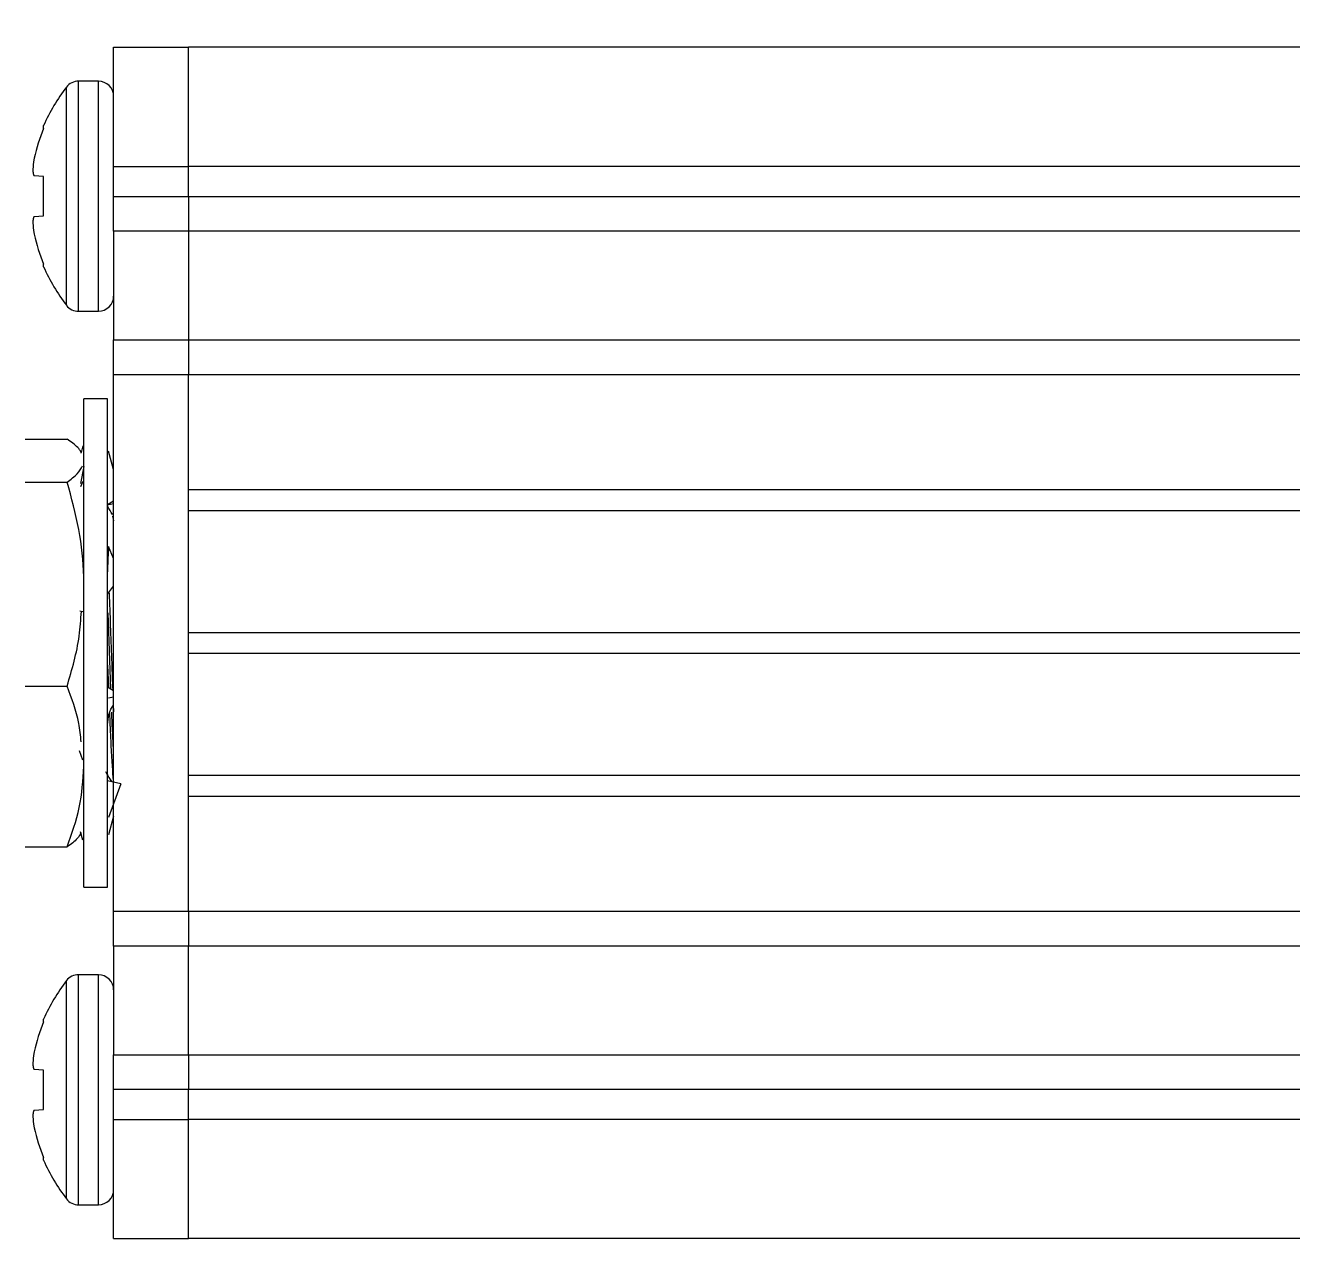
# Paper-space layout 'Inside Dim' of a CAD drawing. Header units: inches. Extents: x 0.04 to 7.3, y 0.02 to 5.63.
# Drawn here: x 0.796 to 1.858, y 1.381 to 2.399 of the extents above; entities that cross this region are included whole.
import ezdxf

# ---------------------------------------------------------------- set-up
doc = ezdxf.new("R2010")
doc.units = ezdxf.units.IN
doc.header["$MEASUREMENT"] = 0
doc.styles.add('SLDTEXTSTYLE0', font='TXT', dxfattribs={"width": 0.75})
doc.dimstyles.new('SLDDIMSTYLE0', dxfattribs={"dimtxt": 0.091864, "dimasz": 0.104, "dimexe": 0, "dimexo": 0.0625, "dimgap": 0.022966, "dimtad": 0, "dimtih": 1, "dimtoh": 1, "dimrnd": 1e-09, "dimzin": 12, "dimdsep": 46, "dimtxsty": 'SLDTEXTSTYLE0', "dimsah": 1, "dimcen": 0.09, "dimadec": 0, "dimazin": 3, "dimtfac": 1, "dimtofl": 0, "dimtmove": 0, "dimatfit": 3, "dimfxl": 1, "dimfrac": 2, "dimtolj": 1, "dimtzin": 12, "dimarcsym": 0})

# ---------------------------------------------------------------- blocks, each defined once
blk = doc.blocks.new('_D_7')
at = {"color": 7, "linetype": 'Continuous', "lineweight": 0, "ltscale": 0.666667}
for p, q in [((0.9328, 2.4144), (0.9328, 3.0783)), ((3.3128, 2.4144), (3.3128, 3.0783)), ((0.9328, 2.9949), (1.8203, 2.9949)), ((1.9297, 2.9942), (1.9017, 2.9942)), ((1.9017, 2.9942), (1.9017, 2.8484)), ((2.3969, 2.9942), (2.4249, 2.9942)), ((2.4249, 2.9942), (2.4249, 2.8484)), ((3.3128, 2.9949), (2.5063, 2.9949)), ((1.9017, 2.8484), (1.9297, 2.8484)), ((2.4249, 2.8484), (2.3969, 2.8484))]:
    blk.add_line(p, q, dxfattribs=at)
for points in [[(0.9328, 2.9949), (1.0368, 2.9776), (1.0368, 3.0123)], [(3.3128, 2.9949), (3.2088, 3.0123), (3.2088, 2.9776)]]:
    blk.add_solid(points, dxfattribs=at)
at = {"color": 7, "linetype": 'Continuous', "lineweight": 0, "ltscale": 0.666667, "char_height": 0.09186, "attachment_point": 1, "style": 'SLDTEXTSTYLE0'}
for s, insert in [('2.38in', (1.9949, 3.1313)), ('60.5mm', (1.9297, 2.9668))]:
    blk.add_mtext(s, dxfattribs=dict(at, insert=insert))

psp = doc.layouts.new('Inside Dim')

# ---------------------------------------------------------------- linework, layer by layer
at = {"color": 7, "linetype": 'Continuous', "lineweight": 15, "ltscale": 0.666667}
for p, q in [((0.8698, 2.3811), (0.9328, 2.3811)), ((0.8698, 2.2811), (0.8698, 2.3811)), ((0.9328, 2.2811), (0.9328, 2.3811)), ((3.3128, 2.3811), (0.9328, 2.3811)), ((0.8571, 2.3526), (0.8404, 2.3526)), ((0.8111, 2.313), (0.8111, 2.3153)), ((0.8033, 2.2879), (0.803, 2.2866)), ((0.8698, 2.2811), (0.9328, 2.2811)), ((0.8698, 2.2559), (0.8698, 2.2811)), ((0.9328, 2.2559), (0.9328, 2.2811)), ((3.3128, 2.2811), (0.9328, 2.2811)), ((0.803, 2.2735), (0.8033, 2.2732)), ((0.8111, 2.2725), (0.8033, 2.2732)), ((0.8111, 2.2396), (0.8111, 2.2725)), ((0.8698, 2.2559), (0.9328, 2.2559)), ((0.8698, 2.2267), (0.8698, 2.2559)), ((0.9328, 2.2559), (0.9328, 2.2267)), ((0.9328, 2.2559), (3.3128, 2.2559)), ((0.8033, 2.239), (0.803, 2.2387)), ((0.8033, 2.239), (0.8111, 2.2396)), ((0.803, 2.2255), (0.8033, 2.2242)), ((0.9328, 2.2267), (0.8698, 2.2267)), ((0.8698, 2.2267), (0.8698, 2.1354)), ((0.9328, 2.2267), (0.9328, 2.1354)), ((3.3128, 2.2267), (0.9328, 2.2267)), ((0.8111, 2.1969), (0.8111, 2.1992)), ((0.8404, 2.1596), (0.8571, 2.1596)), ((0.8698, 2.1354), (0.9328, 2.1354)), ((0.8698, 2.1062), (0.8698, 2.1354)), ((0.9328, 2.1354), (0.9328, 2.1062)), ((0.9328, 2.1354), (3.3128, 2.1354)), ((0.9328, 2.1062), (0.8698, 2.1062)), ((0.8698, 1.6559), (0.8698, 2.1062)), ((0.9328, 1.6559), (0.9328, 2.1062)), ((3.3128, 2.1062), (0.9328, 2.1062)), ((0.9328, 2.0097), (0.9328, 2.1062)), ((0.8648, 2.0861), (0.8448, 2.0861)), ((0.8448, 1.9477), (0.8448, 2.0861)), ((0.8648, 1.9477), (0.8648, 2.0861)), ((0.7958, 2.0522), (0.8309, 2.0522)), ((0.8441, 2.0465), (0.8426, 2.041)), ((0.8698, 2.0266), (0.8656, 2.042)), ((0.8448, 2.0293), (0.8421, 2.0148)), ((0.7958, 2.0161), (0.8309, 2.0161)), ((0.8441, 2.0166), (0.8422, 2.0121)), ((3.3128, 2.0097), (0.9328, 2.0097)), ((0.8648, 1.9973), (0.8698, 2.0004)), ((0.8698, 1.9979), (0.8648, 1.9967)), ((0.8698, 1.9891), (0.8687, 1.9891)), ((0.8688, 1.9876), (0.8698, 1.9837)), ((0.9328, 1.9924), (3.3128, 1.9924)), ((0.9328, 1.8897), (0.9328, 1.9924)), ((0.8698, 1.9519), (0.8656, 1.9621)), ((0.8448, 1.6761), (0.8448, 1.9477)), ((0.8648, 1.6761), (0.8648, 1.9477)), ((0.8648, 1.922), (0.8698, 1.9288)), ((0.8441, 1.9073), (0.8414, 1.9079)), ((3.3128, 1.8897), (0.9328, 1.8897)), ((0.9328, 1.8724), (3.3128, 1.8724)), ((0.9328, 1.7697), (0.9328, 1.8724)), ((0.7958, 1.8449), (0.8309, 1.8449)), ((0.8698, 1.8409), (0.8648, 1.8441)), ((0.8698, 1.8357), (0.8656, 1.8347)), ((0.8697, 1.829), (0.8698, 1.8292)), ((0.8441, 1.7827), (0.8412, 1.7906)), ((0.8448, 1.7774), (0.8448, 1.7821)), ((0.876, 1.7628), (0.8648, 1.7654)), ((3.3128, 1.7697), (0.9328, 1.7697)), ((0.876, 1.7628), (0.8656, 1.7345)), ((0.9328, 1.7524), (3.3128, 1.7524)), ((0.9328, 1.6559), (0.9328, 1.7524)), ((0.8698, 1.7356), (0.8656, 1.7201)), ((0.8441, 1.7156), (0.8422, 1.7225)), ((0.7958, 1.7099), (0.8309, 1.7099)), ((0.8448, 1.6761), (0.8648, 1.6761)), ((0.8698, 1.6559), (0.9328, 1.6559)), ((0.8698, 1.6267), (0.8698, 1.6559)), ((0.9328, 1.6559), (0.9328, 1.6267)), ((0.9328, 1.6559), (3.3128, 1.6559)), ((0.9328, 1.6267), (0.8698, 1.6267)), ((0.8698, 1.6267), (0.8698, 1.5354)), ((0.9328, 1.5354), (0.9328, 1.6267)), ((3.3128, 1.6267), (0.9328, 1.6267)), ((0.8571, 1.6026), (0.8404, 1.6026)), ((0.8111, 1.563), (0.8111, 1.5653)), ((0.8033, 1.5379), (0.803, 1.5366)), ((0.8698, 1.5354), (0.9328, 1.5354)), ((0.8698, 1.5062), (0.8698, 1.5354)), ((0.9328, 1.5354), (0.9328, 1.5062)), ((0.9328, 1.5354), (3.3128, 1.5354)), ((0.803, 1.5235), (0.8033, 1.5232)), ((0.8111, 1.5225), (0.8033, 1.5232)), ((0.8111, 1.4896), (0.8111, 1.5225)), ((0.9328, 1.5062), (0.8698, 1.5062)), ((0.8698, 1.4811), (0.8698, 1.5062)), ((0.9328, 1.4811), (0.9328, 1.5062)), ((3.3128, 1.5062), (0.9328, 1.5062)), ((0.8033, 1.489), (0.803, 1.4887)), ((0.8033, 1.489), (0.8111, 1.4896)), ((0.8698, 1.4811), (0.9328, 1.4811)), ((0.8698, 1.3811), (0.8698, 1.4811)), ((0.9328, 1.3811), (0.9328, 1.4811)), ((3.3128, 1.4811), (0.9328, 1.4811)), ((0.803, 1.4755), (0.8033, 1.4742)), ((0.8111, 1.4469), (0.8111, 1.4492)), ((0.8404, 1.4096), (0.8571, 1.4096)), ((0.8698, 1.3811), (0.9328, 1.3811)), ((3.3128, 1.3811), (0.9328, 1.3811))]:
    psp.add_line(p, q, dxfattribs=at)
at = {"color": 155, "linetype": 'Continuous', "lineweight": 15, "ltscale": 0.666667}
for p, q in [((0.8404, 2.1596), (0.8404, 2.3526)), ((0.8571, 2.1596), (0.8571, 2.3526)), ((0.8303, 2.1645), (0.8303, 2.3476)), ((0.8648, 1.8625), (0.8656, 1.8436)), ((0.8696, 1.8294), (0.8698, 1.8232)), ((0.8303, 1.4145), (0.8303, 1.5976)), ((0.8404, 1.4096), (0.8404, 1.6026)), ((0.8571, 1.4096), (0.8571, 1.6026))]:
    psp.add_line(p, q, dxfattribs=at)
at = {"color": 7, "linetype": 'Continuous', "lineweight": 15, "ltscale": 0.444444}
for centre, radius, start, end in [((0.8404, 2.3398), 0.0128, 90, 142.0475), ((0.8571, 2.3398), 0.0128, 0, 90), ((0.9478, 2.2561), 0.1489, 142.0475, 156.57), ((0.9491, 2.2561), 0.1493, 157.6085, 167.6842), ((0.9273, 2.2668), 0.1258, 170.9434, 174.5667), ((0.8275, 2.2826), 0.0261, 192.754, 200.4597), ((0.8275, 2.2295), 0.0261, 159.5403, 167.246), ((0.9273, 2.2453), 0.1258, 185.4333, 189.0566), ((0.9491, 2.256), 0.1493, 192.3158, 202.3915), ((0.9478, 2.2561), 0.1489, 203.43, 217.9525), ((0.8571, 2.1723), 0.0128, 270, 0), ((0.8404, 2.1723), 0.0128, 217.9525, 270), ((0.9478, 1.5061), 0.1489, 142.0475, 156.57), ((0.8404, 1.5898), 0.0128, 90, 142.0475), ((0.8571, 1.5898), 0.0128, 0, 90), ((0.9491, 1.5061), 0.1493, 157.6085, 167.6842), ((0.9273, 1.5168), 0.1258, 170.9434, 174.5667), ((0.8275, 1.5326), 0.0261, 192.754, 200.4597), ((0.8275, 1.4795), 0.0261, 159.5403, 167.246), ((0.9273, 1.4953), 0.1258, 185.4333, 189.0566), ((0.9491, 1.506), 0.1493, 192.3158, 202.3915), ((0.9478, 1.5061), 0.1489, 203.43, 217.9525), ((0.8404, 1.4223), 0.0128, 217.9525, 270), ((0.8571, 1.4223), 0.0128, 270, 0)]:
    psp.add_arc(centre, radius, start, end, dxfattribs=at)
at = {"color": 7, "linetype": 'Continuous', "lineweight": 15, "ltscale": 0.666667}
for points, knots in [([(0.802, 2.2787), (0.802, 2.2784), (0.802, 2.2777), (0.802, 2.2771), (0.802, 2.2769), (0.802, 2.2768)], [0, 0, 0, 0, 0.427373, 0.85477, 1, 1, 1, 1]), ([(0.802, 2.2353), (0.802, 2.2351), (0.802, 2.2347), (0.802, 2.234), (0.802, 2.2335), (0.802, 2.2334)], [0, 0, 0, 0, 0.427373, 0.85477, 1, 1, 1, 1]), ([(0.8427, 2.0405), (0.8426, 2.0408), (0.8418, 2.0436), (0.8373, 2.0475), (0.8325, 2.0511), (0.8309, 2.0522)], [0, 0, 0, 0, 0.077204, 0.697338, 1, 1, 1, 1]), ([(0.8309, 2.0161), (0.834, 2.0184), (0.8401, 2.0229), (0.8426, 2.0275), (0.8439, 2.0298)], [0, 0, 0, 0, 0.5085, 1, 1, 1, 1]), ([(0.8448, 1.9361), (0.8448, 1.9363), (0.8446, 1.9497), (0.8416, 1.9768), (0.8345, 2.0029), (0.8309, 2.0161)], [0, 0, 0, 0, 0.005765, 0.498327, 1, 1, 1, 1]), ([(0.8688, 1.9888), (0.8675, 1.9911), (0.8662, 1.9934), (0.8649, 1.9957), (0.8648, 1.9957)], [0, 0, 0, 0, 0.980595, 1, 1, 1, 1]), ([(0.8656, 1.9621), (0.8652, 1.9558), (0.8648, 1.9489), (0.8648, 1.9416), (0.8648, 1.9409)], [0, 0, 0, 0, 0.902243, 1, 1, 1, 1]), ([(0.8309, 1.8449), (0.835, 1.8588), (0.841, 1.8794), (0.8424, 1.9007), (0.8428, 1.9076)], [0, 0, 0, 0, 0.673438, 1, 1, 1, 1]), ([(0.8665, 1.8638), (0.8668, 1.8566), (0.867, 1.8493), (0.8673, 1.8426), (0.8673, 1.8425)], [0, 0, 0, 0, 0.98315, 1, 1, 1, 1]), ([(0.8427, 1.7982), (0.8421, 1.8033), (0.8405, 1.8192), (0.8347, 1.8345), (0.8309, 1.8449)], [0, 0, 0, 0, 0.325466, 1, 1, 1, 1]), ([(0.8648, 1.8124), (0.8651, 1.8155), (0.8655, 1.8226), (0.8682, 1.8267), (0.8697, 1.829)], [0, 0, 0, 0, 0.434765, 1, 1, 1, 1]), ([(0.8309, 1.7099), (0.8348, 1.7209), (0.8427, 1.743), (0.8441, 1.7659), (0.8448, 1.7774)], [0, 0, 0, 0, 0.495458, 1, 1, 1, 1]), ([(0.863, 1.7733), (0.8643, 1.7711), (0.8659, 1.7682), (0.8676, 1.7653), (0.868, 1.7647)], [0, 0, 0, 0, 0.783169, 1, 1, 1, 1]), ([(0.8425, 1.7216), (0.8416, 1.72), (0.8394, 1.7161), (0.8341, 1.7122), (0.8309, 1.7099)], [0, 0, 0, 0, 0.399463, 1, 1, 1, 1]), ([(0.802, 1.5287), (0.802, 1.5284), (0.802, 1.5277), (0.802, 1.5271), (0.802, 1.5269), (0.802, 1.5268)], [0, 0, 0, 0, 0.427373, 0.85477, 1, 1, 1, 1]), ([(0.802, 1.4853), (0.802, 1.4851), (0.802, 1.4847), (0.802, 1.484), (0.802, 1.4835), (0.802, 1.4834)], [0, 0, 0, 0, 0.427373, 0.85477, 1, 1, 1, 1])]:
    psp.add_open_spline(points, degree=3, knots=knots, dxfattribs=at)
at = {"color": 155, "linetype": 'Continuous', "lineweight": 15, "ltscale": 0.666667}
for points, knots in [([(0.866, 1.9236), (0.8661, 1.9222), (0.8665, 1.9124), (0.8672, 1.892), (0.8682, 1.8654), (0.8688, 1.8489), (0.8691, 1.8414)], [0, 0, 0, 0, 0.056658, 0.388269, 0.71989, 1, 1, 1, 1]), ([(0.8664, 1.8222), (0.8665, 1.8189), (0.867, 1.8073), (0.8678, 1.7907), (0.8688, 1.7746), (0.8695, 1.7658), (0.8699, 1.7643), (0.8699, 1.7642)], [0, 0, 0, 0, 0.114836, 0.408407, 0.701978, 0.995541, 1, 1, 1, 1])]:
    psp.add_open_spline(points, degree=3, knots=knots, dxfattribs=at)
at = {"color": 7, "linetype": 'Continuous', "lineweight": 15, "ltscale": 0.666667}
for points in [[(0.865, 1.9064), (0.8652, 1.8994), (0.8658, 1.8852), (0.8663, 1.8709), (0.8665, 1.8638)], [(0.868, 1.8231), (0.8683, 1.8169), (0.8688, 1.8045), (0.8693, 1.7944), (0.8696, 1.7893)]]:
    psp.add_open_spline(points, degree=3, dxfattribs=at)

# ---------------------------------------------------------------- dimensions: what is measured, and where the dimension line sits
at = {"color": 7, "linetype": 'Continuous', "lineweight": 0, "ltscale": 0.666667}
dim = psp.add_linear_dim(base=(0.9328, 2.9949), p1=(3.3128, 2.3811), p2=(0.9328, 2.3811), dimstyle='SLDDIMSTYLE0', dxfattribs=at)
dim.commit()
dim.dimension.update_dxf_attribs({"geometry": '_D_7', "text_midpoint": (2.1633, 2.9949), "dimtype": 160})

doc.saveas('drawing.dxf')
